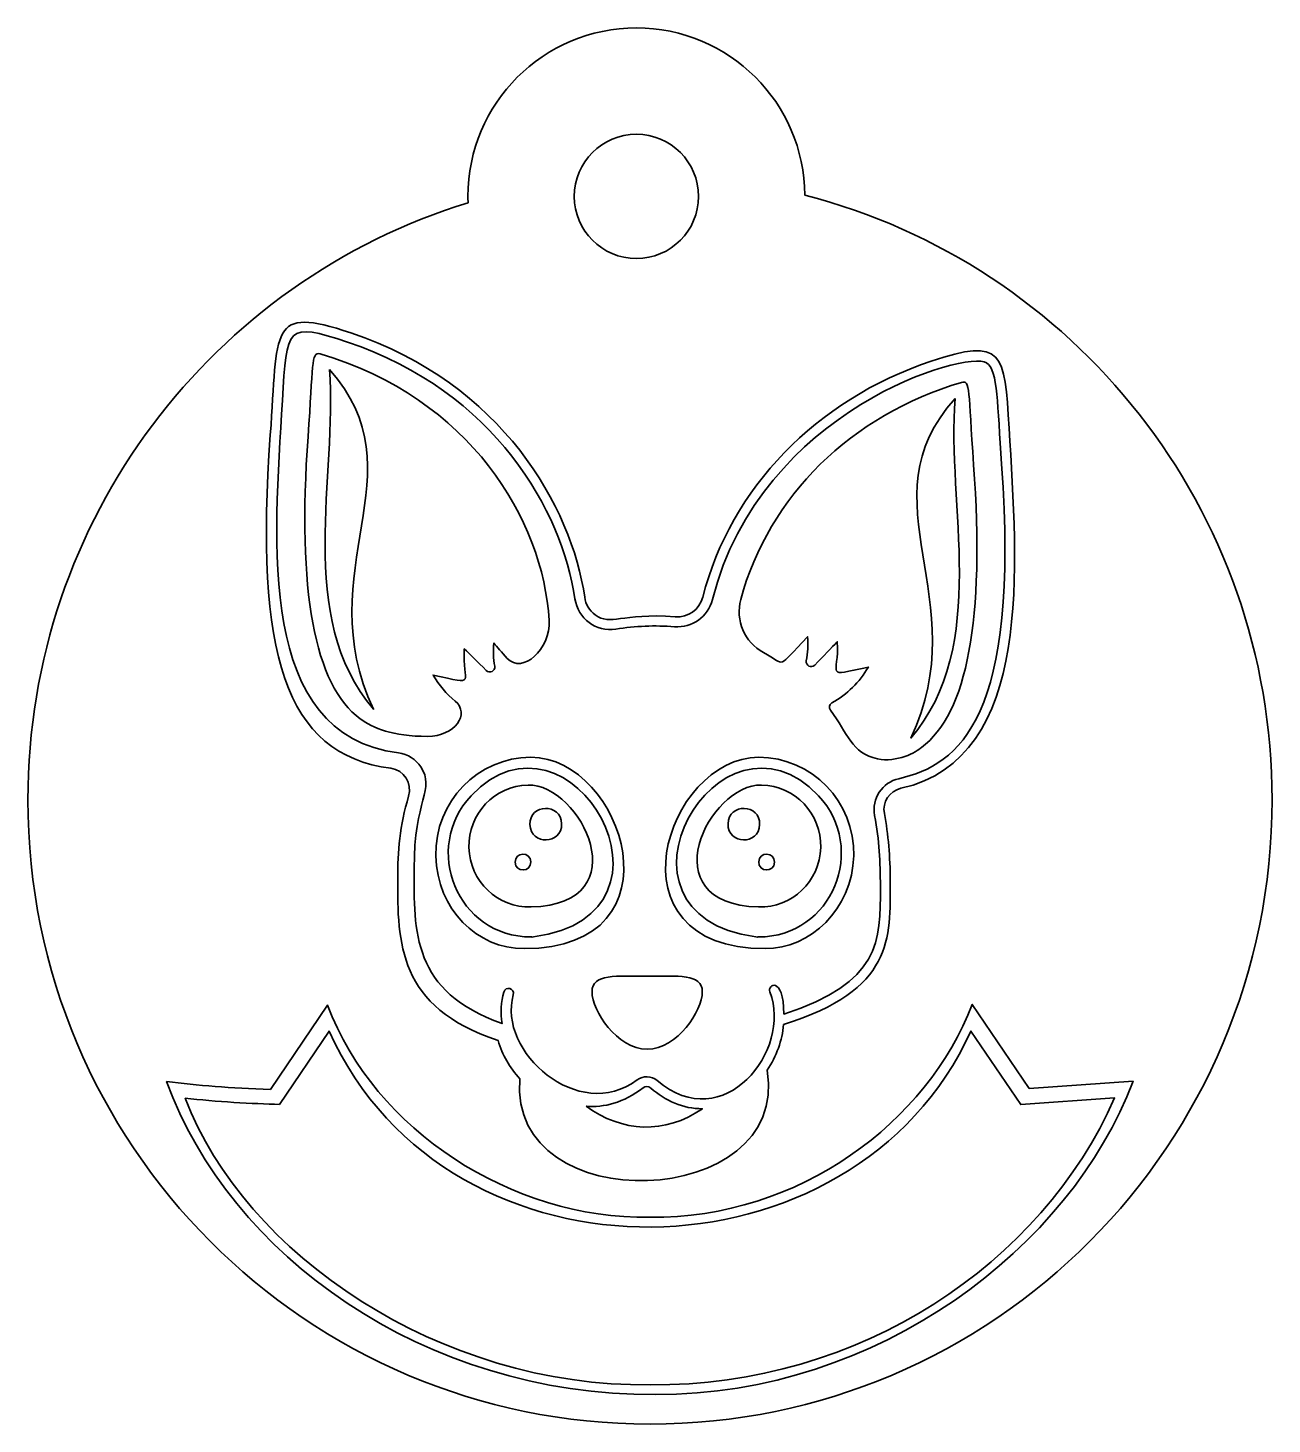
# Model space of a CAD drawing. Header units: inches. Extents: x 0.5 to 4, y -4.01 to -0.08.
import ezdxf

# ---------------------------------------------------------------- set-up
doc = ezdxf.new("R2010")
doc.units = ezdxf.units.IN
doc.header["$MEASUREMENT"] = 0
doc.layers.add('_U+0421_U+043B_U+043E_U+0439 1', color=7, linetype='Continuous')

msp = doc.modelspace()

# ---------------------------------------------------------------- linework, layer by layer
at = {"layer": '_U+0421_U+043B_U+043E_U+0439 1', "color": 242, "lineweight": 35, "true_color": 0xc1272d}
for points, knots in [([(2.6857, -0.5486), (2.6837, -0.2885), (2.4724, -0.0781), (2.2118, -0.0781), (1.95, -0.0781), (1.7378, -0.2903), (1.7378, -0.5521), (1.7378, -0.5581), (1.7381, -0.564), (1.7383, -0.57), (1.0215, -0.7897), (0.5, -1.4587), (0.5, -2.25), (0.5, -3.22), (1.2835, -4.0063), (2.25, -4.0063), (3.2165, -4.0063), (4, -3.22), (4, -2.25), (4, -1.431), (3.4414, -0.7429), (2.6857, -0.5486)], [0, 0, 0, 0, 1, 1, 1, 2, 2, 2, 3, 3, 3, 4, 4, 4, 5, 5, 5, 6, 6, 6, 7, 7, 7, 7]), ([(2.2118, -0.7268), (2.1153, -0.7268), (2.0371, -0.6486), (2.0371, -0.5521), (2.0371, -0.4556), (2.1153, -0.3774), (2.2118, -0.3774), (2.3083, -0.3774), (2.3865, -0.4556), (2.3865, -0.5521), (2.3865, -0.6486), (2.3083, -0.7268), (2.2118, -0.7268)], [0, 0, 0, 0, 1, 1, 1, 2, 2, 2, 3, 3, 3, 4, 4, 4, 4])]:
    msp.add_open_spline(points, degree=3, knots=knots, dxfattribs=at)
at = {"layer": '_U+0421_U+043B_U+043E_U+0439 1', "color": 7, "lineweight": 35, "true_color": 0xffffff}
for points, knots in [([(1.5208, -2.1612), (1.5581, -2.1663), (1.5817, -2.2032), (1.5709, -2.2396), (1.5462, -2.3226), (1.5402, -2.3956), (1.5402, -2.4718), (1.5399, -2.6499), (1.5399, -2.834), (1.8224, -2.9267), (1.8345, -2.9685), (1.8555, -3.0031), (1.8841, -3.0349), (1.8485, -3.4355), (2.6459, -3.4057), (2.5797, -3.0108), (2.606, -2.9713), (2.6217, -2.9264), (2.6258, -2.8822), (2.9357, -2.7835), (2.926, -2.6422), (2.9258, -2.4768), (2.9258, -2.4108), (2.9203, -2.3475), (2.9093, -2.2883), (2.9033, -2.256), (2.9238, -2.2249), (2.956, -2.2175), (3.3318, -2.1325), (3.2831, -1.59), (3.2603, -1.2046), (3.2476, -0.9903), (3.2433, -0.9479), (3.0406, -1.0158), (2.7171, -1.1244), (2.4771, -1.3725), (2.3985, -1.6796), (2.3894, -1.7146), (2.3569, -1.7378), (2.3212, -1.735), (2.1658, -1.7229), (2.1408, -1.7624), (2.0958, -1.7293), (2.0797, -1.7176), (2.0693, -1.7001), (2.0664, -1.6801), (2.0294, -1.4262), (1.8349, -1.0789), (1.4081, -0.9358), (1.1768, -0.8582), (1.2038, -0.9244), (1.1819, -1.2232), (1.1371, -1.839), (1.2221, -2.1219), (1.5208, -2.1612)], [0, 0, 0, 0, 1, 1, 1, 2, 2, 2, 3, 3, 3, 4, 4, 4, 5, 5, 5, 6, 6, 6, 7, 7, 7, 8, 8, 8, 9, 9, 9, 10, 10, 10, 11, 11, 11, 12, 12, 12, 13, 13, 13, 14, 14, 14, 15, 15, 15, 16, 16, 16, 17, 17, 17, 18, 18, 18, 18]), ([(1.216, -1.1261), (1.2282, -0.919), (1.2262, -0.904), (1.3992, -0.9621), (1.814, -1.1012), (2.0031, -1.4381), (2.0389, -1.6842), (2.0471, -1.74), (2.0982, -1.7786), (2.1536, -1.7697), (2.2087, -1.7608), (2.2644, -1.7585), (2.3192, -1.7628), (2.3685, -1.7667), (2.4131, -1.7346), (2.4254, -1.6865), (2.5632, -1.1483), (3.1435, -0.9842), (3.1967, -1.02), (3.2297, -1.0424), (3.2268, -1.1379), (3.239, -1.3054), (3.2908, -2.016), (3.1219, -2.1515), (2.9499, -2.1904), (2.9031, -2.201), (2.8732, -2.2462), (2.8819, -2.2935), (2.8953, -2.365), (2.8979, -2.4247), (2.8981, -2.4936), (2.8983, -2.6499), (2.8985, -2.7637), (2.6269, -2.8526), (2.6244, -2.7418), (2.5794, -2.7703), (2.5872, -2.7903), (2.651, -2.9542), (2.4569, -3.1993), (2.27, -3.0397), (2.2539, -3.026), (2.2309, -3.0253), (2.2139, -3.0381), (2.0498, -3.1609), (1.8195, -2.9583), (1.8654, -2.7982), (1.8704, -2.7806), (1.8438, -2.7728), (1.8388, -2.7906), (1.8307, -2.8186), (1.8293, -2.8489), (1.8339, -2.8793), (1.58, -2.7896), (1.5862, -2.6207), (1.5864, -2.4426), (1.5864, -2.2478), (1.646, -2.2201), (1.6054, -2.1575), (1.5912, -2.1358), (1.5685, -2.1215), (1.5428, -2.1181), (1.1421, -2.0653), (1.1921, -1.5308), (1.216, -1.1261)], [0, 0, 0, 0, 1, 1, 1, 2, 2, 2, 3, 3, 3, 4, 4, 4, 5, 5, 5, 6, 6, 6, 7, 7, 7, 8, 8, 8, 9, 9, 9, 10, 10, 10, 11, 11, 11, 12, 12, 12, 13, 13, 13, 14, 14, 14, 15, 15, 15, 16, 16, 16, 17, 17, 17, 18, 18, 18, 19, 19, 19, 20, 20, 20, 21, 21, 21, 21]), ([(1.4349, -2.0221), (1.4699, -2.0478), (1.5256, -2.0714), (1.6239, -2.0714), (1.7022, -2.0714), (1.7443, -2.0069), (1.7021, -1.9724), (1.6774, -1.9519), (1.6565, -1.9274), (1.6397, -1.899), (1.7699, -1.9268), (1.7203, -1.9232), (1.7275, -1.8254), (1.7428, -1.8397), (1.7654, -1.8613), (1.7894, -1.8861), (1.799, -1.8958), (1.8156, -1.8874), (1.8131, -1.8739), (1.8094, -1.8535), (1.8087, -1.8292), (1.8108, -1.809), (1.8199, -1.8201), (1.8325, -1.8346), (1.8483, -1.8518), (1.8906, -1.8982), (1.971, -1.8258), (1.9662, -1.7449), (1.9494, -1.4612), (1.7439, -1.1194), (1.3221, -0.9954), (1.2956, -0.9875), (1.3028, -1.0282), (1.2881, -1.2276), (1.2567, -1.6604), (1.306, -1.9278), (1.4349, -2.0221)], [0, 0, 0, 0, 1, 1, 1, 2, 2, 2, 3, 3, 3, 4, 4, 4, 5, 5, 5, 6, 6, 6, 7, 7, 7, 8, 8, 8, 9, 9, 9, 10, 10, 10, 11, 11, 11, 12, 12, 12, 12]), ([(1.348, -1.0395), (1.6092, -1.328), (1.2872, -1.6045), (1.4724, -1.9952), (1.2499, -1.7356), (1.3724, -1.3359), (1.348, -1.0395)], [0, 0, 0, 0, 1, 1, 1, 2, 2, 2, 2]), ([(2.5692, -1.8353), (2.6351, -1.871), (2.6039, -1.884), (2.6933, -1.791), (2.6949, -1.8142), (2.6936, -1.8368), (2.6897, -1.8587), (2.6872, -1.8722), (2.7038, -1.8807), (2.7133, -1.8708), (2.7378, -1.8457), (2.761, -1.8217), (2.7767, -1.8051), (2.7831, -1.9014), (2.7357, -1.9037), (2.8643, -1.8764), (2.8392, -1.919), (2.8049, -1.9529), (2.7618, -1.9774), (2.7544, -1.9815), (2.7525, -1.9911), (2.7575, -1.9978), (2.8069, -2.0638), (2.8165, -2.1182), (2.89, -2.1344), (2.9436, -2.1462), (2.9997, -2.1161), (3.0136, -2.1022), (3.1426, -2.0079), (3.1921, -1.7406), (3.1604, -1.3078), (3.1457, -1.0958), (3.1512, -1.0682), (3.1265, -1.0756), (2.8161, -1.1668), (2.584, -1.3951), (2.5054, -1.6861), (2.4896, -1.7451), (2.5157, -1.8064), (2.5692, -1.8353)], [0, 0, 0, 0, 1, 1, 1, 2, 2, 2, 3, 3, 3, 4, 4, 4, 5, 5, 5, 6, 6, 6, 7, 7, 7, 8, 8, 8, 9, 9, 9, 10, 10, 10, 11, 11, 11, 12, 12, 12, 13, 13, 13, 13]), ([(3.1083, -1.1207), (3.0838, -1.4171), (3.2063, -1.8168), (2.9838, -2.0763), (3.169, -1.6856), (2.8471, -1.4092), (3.1083, -1.1207)], [0, 0, 0, 0, 1, 1, 1, 2, 2, 2, 2]), ([(1.9227, -2.6357), (1.9207, -2.636), (1.9164, -2.6358), (1.9164, -2.6358), (1.7068, -2.6358), (1.6085, -2.385), (1.7469, -2.2385), (2.0244, -1.9447), (2.3884, -2.5713), (1.9227, -2.6357)], [0, 0, 0, 0, 1, 1, 1, 2, 2, 2, 3, 3, 3, 3]), ([(2.7239, -2.2385), (2.8624, -2.385), (2.7641, -2.6358), (2.5544, -2.6358), (2.5544, -2.6358), (2.5502, -2.636), (2.5481, -2.6357), (2.0825, -2.5713), (2.4464, -1.9447), (2.7239, -2.2385)], [0, 0, 0, 0, 1, 1, 1, 2, 2, 2, 3, 3, 3, 3]), ([(1.6478, -2.4076), (1.6516, -2.5586), (1.7626, -2.6687), (1.8965, -2.6685), (2.3492, -2.6678), (2.176, -2.1301), (1.9143, -2.1301), (1.7669, -2.1301), (1.6437, -2.2544), (1.6478, -2.4076)], [0, 0, 0, 0, 1, 1, 1, 2, 2, 2, 3, 3, 3, 3]), ([(2.5743, -2.6685), (2.7001, -2.6686), (2.8193, -2.5586), (2.8231, -2.4076), (2.8271, -2.2544), (2.7039, -2.1301), (2.5565, -2.1301), (2.2948, -2.1301), (2.1198, -2.6681), (2.5743, -2.6685)], [0, 0, 0, 0, 1, 1, 1, 2, 2, 2, 3, 3, 3, 3]), ([(1.7406, -2.3842), (1.743, -2.479), (1.8214, -2.5539), (1.9157, -2.5514), (2.2234, -2.5433), (2.0554, -2.2042), (1.9068, -2.2082), (1.8125, -2.2106), (1.7381, -2.2894), (1.7406, -2.3842)], [0, 0, 0, 0, 1, 1, 1, 2, 2, 2, 3, 3, 3, 3]), ([(2.5552, -2.5514), (2.6494, -2.5539), (2.7279, -2.479), (2.7303, -2.3842), (2.7328, -2.2894), (2.6583, -2.2106), (2.564, -2.2082), (2.4155, -2.2042), (2.2474, -2.5433), (2.5552, -2.5514)], [0, 0, 0, 0, 1, 1, 1, 2, 2, 2, 3, 3, 3, 3]), ([(2.0013, -2.3173), (2.0028, -2.3763), (1.9139, -2.3788), (1.9123, -2.3196), (1.9108, -2.2605), (1.9997, -2.2581), (2.0013, -2.3173)], [0, 0, 0, 0, 1, 1, 1, 2, 2, 2, 2]), ([(2.5585, -2.3196), (2.557, -2.3789), (2.468, -2.3763), (2.4696, -2.3173), (2.4711, -2.258), (2.5601, -2.2606), (2.5585, -2.3196)], [0, 0, 0, 0, 1, 1, 1, 2, 2, 2, 2]), ([(1.915, -2.4244), (1.9158, -2.454), (1.8714, -2.4551), (1.8706, -2.4256), (1.8699, -2.3959), (1.9143, -2.3948), (1.915, -2.4244)], [0, 0, 0, 0, 1, 1, 1, 2, 2, 2, 2]), ([(2.6002, -2.4256), (2.5995, -2.4551), (2.5551, -2.454), (2.5558, -2.4244), (2.5566, -2.3948), (2.601, -2.3959), (2.6002, -2.4256)], [0, 0, 0, 0, 1, 1, 1, 2, 2, 2, 2]), ([(2.2421, -2.7463), (2.3277, -2.7463), (2.3972, -2.7377), (2.3972, -2.7903), (2.3972, -2.8429), (2.3277, -2.9514), (2.2421, -2.9514), (2.1564, -2.9514), (2.0869, -2.8429), (2.0869, -2.7903), (2.0869, -2.7377), (2.1564, -2.7463), (2.2421, -2.7463)], [0, 0, 0, 0, 1, 1, 1, 2, 2, 2, 3, 3, 3, 4, 4, 4, 4]), ([(3.3166, -3.0623), (3.3166, -3.0623), (3.1564, -2.8255), (3.1564, -2.8255), (3.0322, -3.1546), (2.6704, -3.429), (2.2492, -3.4244), (1.8597, -3.4294), (1.4756, -3.1803), (1.3426, -2.8275), (1.3426, -2.8275), (1.1822, -3.0647), (1.1822, -3.0647), (1.0697, -3.0614), (0.9772, -3.0532), (0.89, -3.0425), (1.067, -3.5288), (1.609, -3.9252), (2.2662, -3.9235), (2.8922, -3.9235), (3.4326, -3.5099), (3.6088, -3.0417), (3.6088, -3.0417), (3.3166, -3.0623), (3.3166, -3.0623)], [0, 0, 0, 0, 1, 1, 1, 2, 2, 2, 3, 3, 3, 4, 4, 4, 5, 5, 5, 6, 6, 6, 7, 7, 7, 8, 8, 8, 8]), ([(2.2507, -3.8956), (1.6591, -3.9035), (1.1091, -3.5282), (0.9424, -3.0894), (1.0273, -3.0989), (1.1339, -3.1053), (1.2074, -3.1067), (1.2074, -3.1067), (1.347, -2.9004), (1.347, -2.9004), (1.686, -3.6496), (2.8261, -3.6217), (3.153, -2.9004), (3.153, -2.9004), (3.2928, -3.1071), (3.2928, -3.1071), (3.2928, -3.1071), (3.557, -3.0884), (3.557, -3.0884), (3.3533, -3.5536), (2.8392, -3.9015), (2.2507, -3.8956)], [0, 0, 0, 0, 1, 1, 1, 2, 2, 2, 3, 3, 3, 4, 4, 4, 5, 5, 5, 6, 6, 6, 7, 7, 7, 7]), ([(2.0703, -3.1117), (2.1206, -3.1164), (2.1751, -3.1022), (2.2307, -3.0601), (2.2371, -3.0553), (2.2458, -3.0556), (2.2519, -3.0608), (2.2935, -3.0963), (2.3428, -3.1194), (2.3975, -3.119), (2.2912, -3.1919), (2.1714, -3.186), (2.0703, -3.1117)], [0, 0, 0, 0, 1, 1, 1, 2, 2, 2, 3, 3, 3, 4, 4, 4, 4])]:
    msp.add_open_spline(points, degree=3, knots=knots, dxfattribs=at)

doc.saveas('drawing.dxf')
